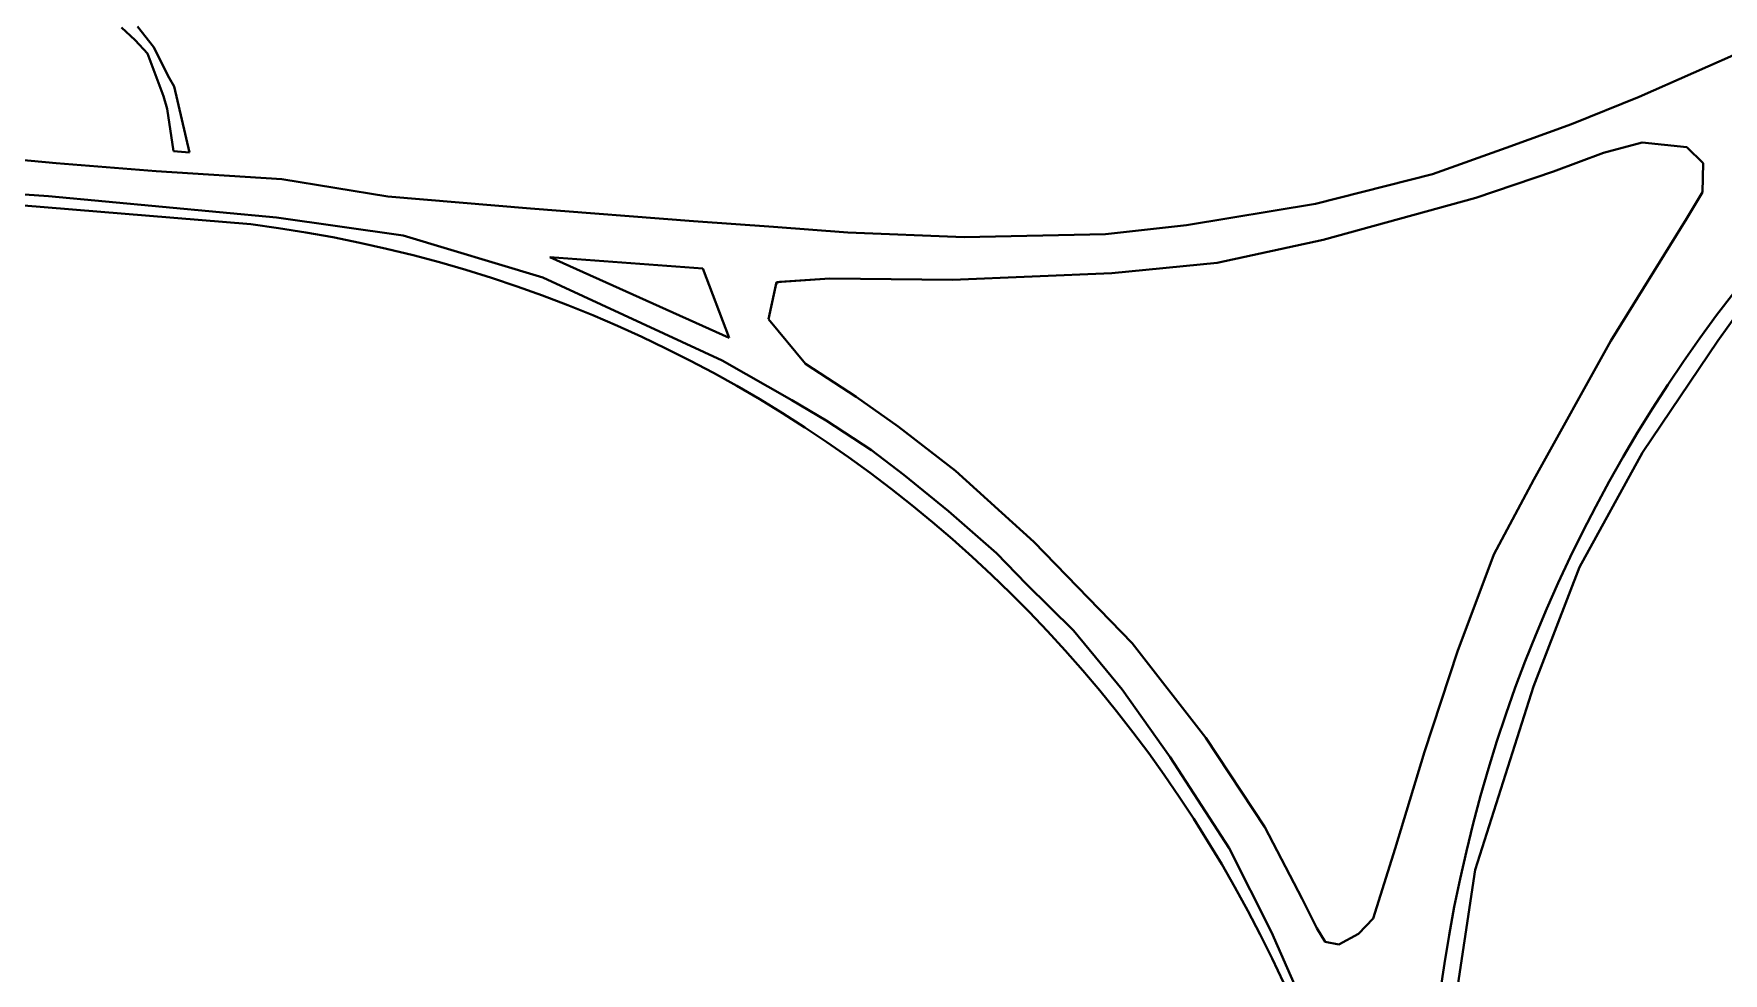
# Model space of a CAD drawing. Header units: metres. Extents: x 625987 to 635197, y 3048449 to 3066446.
# Drawn here: x 634647.14 to 634653.81, y 3063190.87 to 3063194.57 of the extents above; entities that cross this region are included whole.
import ezdxf

# ---------------------------------------------------------------- set-up
doc = ezdxf.new("R2010")
doc.units = ezdxf.units.M
doc.layers.add('C-BLDG', color=253, linetype='Continuous', lineweight=5)
doc.layers.add('C-ROAD-LAND', color=253, linetype='Continuous', lineweight=9)

msp = doc.modelspace()

# ---------------------------------------------------------------- linework, layer by layer
at = {"layer": 'C-BLDG', "lineweight": 40}
msp.add_line((634642.119, 3063194.3129, 24568986.0801), (634648.0009, 3063193.8228, 24568986.0801), dxfattribs=at)
msp.add_line((634642.119, 3063194.3129, 24568986.0801), (634648.0009, 3063193.8228, 24568986.0801), dxfattribs=at)
for centre, major_axis, start_param, end_param in [((634658.3766, 3063190.0319, 24568986.0801), (-0.0009, 5.7319), 0.412909, 1.678243), ((634658.3766, 3063190.0319, 24568986.0801), (-0.0009, 5.7319), 0.412909, 1.678243), ((634647.3502, 3063188.6653, 24568986.0801), (-0.019, 5.1984), -1.434398, -0.129152), ((634647.3502, 3063188.6653, 24568986.0801), (-0.019, 5.1984), -1.434398, -0.129152)]:
    msp.add_ellipse(centre, major_axis=major_axis, ratio=1, start_param=start_param, end_param=end_param, dxfattribs=at)
at = {"layer": 'C-ROAD-LAND', "lineweight": 40, "ltscale": 0.3}
for p, q in [((634647.5442, 3063194.5489, 24568986.0801), (634647.4908, 3063194.5995, 24568986.0801)), ((634647.5442, 3063194.5489, 24568986.0801), (634647.4908, 3063194.5995, 24568986.0801)), ((634647.5539, 3063194.6028, 24568986.0801), (634647.6173, 3063194.523, 24568986.0801)), ((634647.5539, 3063194.6028, 24568986.0801), (634647.6173, 3063194.523, 24568986.0801)), ((634647.5927, 3063194.4967, 24568986.0801), (634647.5442, 3063194.5489, 24568986.0801)), ((634647.5927, 3063194.4967, 24568986.0801), (634647.5442, 3063194.5489, 24568986.0801)), ((634647.6053, 3063194.4644, 24568986.0801), (634647.5927, 3063194.4967, 24568986.0801)), ((634647.6053, 3063194.4644, 24568986.0801), (634647.5927, 3063194.4967, 24568986.0801)), ((634647.6173, 3063194.523, 24568986.0801), (634647.6789, 3063194.4007, 24568986.0801)), ((634647.6173, 3063194.523, 24568986.0801), (634647.6789, 3063194.4007, 24568986.0801)), ((634647.6561, 3063194.3282, 24568986.0801), (634647.6053, 3063194.4644, 24568986.0801)), ((634647.6561, 3063194.3282, 24568986.0801), (634647.6053, 3063194.4644, 24568986.0801)), ((634647.6789, 3063194.4007, 24568986.0801), (634647.6983, 3063194.3668, 24568986.0801)), ((634647.6789, 3063194.4007, 24568986.0801), (634647.6983, 3063194.3668, 24568986.0801)), ((634647.6983, 3063194.3668, 24568986.0801), (634647.7592, 3063194.1058, 24568986.0801)), ((634647.6983, 3063194.3668, 24568986.0801), (634647.7592, 3063194.1058, 24568986.0801)), ((634647.6706, 3063194.2784, 24568986.0801), (634647.6561, 3063194.3282, 24568986.0801)), ((634647.6706, 3063194.2784, 24568986.0801), (634647.6561, 3063194.3282, 24568986.0801)), ((634647.6952, 3063194.1112, 24568986.0801), (634647.6706, 3063194.2784, 24568986.0801)), ((634647.6952, 3063194.1112, 24568986.0801), (634647.6706, 3063194.2784, 24568986.0801)), ((634647.7592, 3063194.1058, 24568986.0801), (634647.6952, 3063194.1112, 24568986.0801)), ((634647.7592, 3063194.1058, 24568986.0801), (634647.6952, 3063194.1112, 24568986.0801))]:
    msp.add_line(p, q, dxfattribs=at)
at = {"layer": 'C-ROAD-LAND', "lineweight": 40}
for p, q in [((634653.4804, 3063194.3251, 24568986.0801), (634653.9094, 3063194.5145, 24568986.0801)), ((634653.4804, 3063194.3251, 24568986.0801), (634653.9094, 3063194.5145, 24568986.0801)), ((634644.479, 3063194.3175, 24568986.0801), (634647.2322, 3063194.0644, 24568986.0801)), ((634644.479, 3063194.3175, 24568986.0801), (634647.2322, 3063194.0644, 24568986.0801)), ((634653.2126, 3063194.2175, 24568986.0801), (634653.4804, 3063194.3251, 24568986.0801)), ((634653.2126, 3063194.2175, 24568986.0801), (634653.4804, 3063194.3251, 24568986.0801)), ((634647.2027, 3063193.9333, 24568986.0801), (634643.4477, 3063194.2082, 24568986.0801)), ((634647.2027, 3063193.9333, 24568986.0801), (634643.4477, 3063194.2082, 24568986.0801)), ((634652.9556, 3063194.1241, 24568986.0801), (634653.2126, 3063194.2175, 24568986.0801)), ((634652.9556, 3063194.1241, 24568986.0801), (634653.2126, 3063194.2175, 24568986.0801)), ((634652.6644, 3063194.0207, 24568986.0801), (634652.9556, 3063194.1241, 24568986.0801)), ((634652.6644, 3063194.0207, 24568986.0801), (634652.9556, 3063194.1241, 24568986.0801)), ((634653.142, 3063194.0317, 24568986.0801), (634653.3393, 3063194.1049, 24568986.0801)), ((634653.3393, 3063194.1049, 24568986.0801), (634653.142, 3063194.0317, 24568986.0801)), ((634653.142, 3063194.0317, 24568986.0801), (634653.3393, 3063194.1049, 24568986.0801)), ((634653.3393, 3063194.1049, 24568986.0801), (634653.142, 3063194.0317, 24568986.0801)), ((634653.3393, 3063194.1049, 24568986.0801), (634653.4916, 3063194.1452, 24568986.0801)), ((634653.4916, 3063194.1452, 24568986.0801), (634653.3393, 3063194.1049, 24568986.0801)), ((634653.3393, 3063194.1049, 24568986.0801), (634653.4916, 3063194.1452, 24568986.0801)), ((634653.4916, 3063194.1452, 24568986.0801), (634653.3393, 3063194.1049, 24568986.0801)), ((634653.4916, 3063194.1452, 24568986.0801), (634653.6679, 3063194.1267, 24568986.0801)), ((634653.6679, 3063194.1267, 24568986.0801), (634653.4916, 3063194.1452, 24568986.0801)), ((634653.4916, 3063194.1452, 24568986.0801), (634653.6679, 3063194.1267, 24568986.0801)), ((634653.6679, 3063194.1267, 24568986.0801), (634653.4916, 3063194.1452, 24568986.0801)), ((634653.6679, 3063194.1267, 24568986.0801), (634653.7331, 3063194.064, 24568986.0801)), ((634653.7331, 3063194.064, 24568986.0801), (634653.6679, 3063194.1267, 24568986.0801)), ((634653.6679, 3063194.1267, 24568986.0801), (634653.7331, 3063194.064, 24568986.0801)), ((634653.7331, 3063194.064, 24568986.0801), (634653.6679, 3063194.1267, 24568986.0801)), ((634647.2322, 3063194.0644, 24568986.0801), (634647.6275, 3063194.0318, 24568986.0801)), ((634647.2322, 3063194.0644, 24568986.0801), (634647.6275, 3063194.0318, 24568986.0801)), ((634647.6275, 3063194.0318, 24568986.0801), (634648.1236, 3063194.0005, 24568986.0801)), ((634647.6275, 3063194.0318, 24568986.0801), (634648.1236, 3063194.0005, 24568986.0801)), ((634652.8352, 3063193.9268, 24568986.0801), (634653.142, 3063194.0317, 24568986.0801)), ((634653.142, 3063194.0317, 24568986.0801), (634652.8352, 3063193.9268, 24568986.0801)), ((634652.8352, 3063193.9268, 24568986.0801), (634653.142, 3063194.0317, 24568986.0801)), ((634653.142, 3063194.0317, 24568986.0801), (634652.8352, 3063193.9268, 24568986.0801)), ((634653.7331, 3063194.064, 24568986.0801), (634653.7301, 3063193.95, 24568986.0801)), ((634653.7301, 3063193.95, 24568986.0801), (634653.7331, 3063194.064, 24568986.0801)), ((634653.7331, 3063194.064, 24568986.0801), (634653.7301, 3063193.95, 24568986.0801)), ((634653.7301, 3063193.95, 24568986.0801), (634653.7331, 3063194.064, 24568986.0801)), ((634648.1236, 3063194.0005, 24568986.0801), (634648.5413, 3063193.9326, 24568986.0801)), ((634648.1236, 3063194.0005, 24568986.0801), (634648.5413, 3063193.9326, 24568986.0801)), ((634652.2023, 3063193.903, 24568986.0801), (634652.6644, 3063194.0207, 24568986.0801)), ((634652.2023, 3063193.903, 24568986.0801), (634652.6644, 3063194.0207, 24568986.0801)), ((634648.1022, 3063193.8496, 24568986.0801), (634647.2027, 3063193.9333, 24568986.0801)), ((634648.1022, 3063193.8496, 24568986.0801), (634647.2027, 3063193.9333, 24568986.0801)), ((634648.5413, 3063193.9326, 24568986.0801), (634649.1041, 3063193.8856, 24568986.0801)), ((634648.5413, 3063193.9326, 24568986.0801), (634649.1041, 3063193.8856, 24568986.0801)), ((634651.694, 3063193.8191, 24568986.0801), (634652.2023, 3063193.903, 24568986.0801)), ((634651.694, 3063193.8191, 24568986.0801), (634652.2023, 3063193.903, 24568986.0801)), ((634652.2326, 3063193.7616, 24568986.0801), (634652.8352, 3063193.9268, 24568986.0801)), ((634652.8352, 3063193.9268, 24568986.0801), (634652.2326, 3063193.7616, 24568986.0801)), ((634652.2326, 3063193.7616, 24568986.0801), (634652.8352, 3063193.9268, 24568986.0801)), ((634652.8352, 3063193.9268, 24568986.0801), (634652.2326, 3063193.7616, 24568986.0801)), ((634653.7301, 3063193.95, 24568986.0801), (634653.6674, 3063193.8446, 24568986.0801)), ((634653.6674, 3063193.8446, 24568986.0801), (634653.7301, 3063193.95, 24568986.0801)), ((634653.7301, 3063193.95, 24568986.0801), (634653.6674, 3063193.8446, 24568986.0801)), ((634653.6674, 3063193.8446, 24568986.0801), (634653.7301, 3063193.95, 24568986.0801)), ((634648.6024, 3063193.7782, 24568986.0801), (634648.1022, 3063193.8496, 24568986.0801)), ((634648.6024, 3063193.7782, 24568986.0801), (634648.1022, 3063193.8496, 24568986.0801)), ((634649.1041, 3063193.8856, 24568986.0801), (634649.7479, 3063193.8348, 24568986.0801)), ((634649.1041, 3063193.8856, 24568986.0801), (634649.7479, 3063193.8348, 24568986.0801)), ((634649.7479, 3063193.8348, 24568986.0801), (634650.064, 3063193.8131, 24568986.0801)), ((634649.7479, 3063193.8348, 24568986.0801), (634650.064, 3063193.8131, 24568986.0801)), ((634653.6674, 3063193.8446, 24568986.0801), (634653.3678, 3063193.3632, 24568986.0801)), ((634653.3678, 3063193.3632, 24568986.0801), (634653.6674, 3063193.8446, 24568986.0801)), ((634653.6674, 3063193.8446, 24568986.0801), (634653.3678, 3063193.3632, 24568986.0801)), ((634653.3678, 3063193.3632, 24568986.0801), (634653.6674, 3063193.8446, 24568986.0801)), ((634649.1534, 3063193.6135, 24568986.0801), (634648.6024, 3063193.7782, 24568986.0801)), ((634649.1534, 3063193.6135, 24568986.0801), (634648.6024, 3063193.7782, 24568986.0801)), ((634650.064, 3063193.8131, 24568986.0801), (634650.3576, 3063193.79, 24568986.0801)), ((634650.064, 3063193.8131, 24568986.0801), (634650.3576, 3063193.79, 24568986.0801)), ((634650.3576, 3063193.79, 24568986.0801), (634650.8164, 3063193.7724, 24568986.0801)), ((634650.3576, 3063193.79, 24568986.0801), (634650.8164, 3063193.7724, 24568986.0801)), ((634650.8164, 3063193.7724, 24568986.0801), (634651.3742, 3063193.7838, 24568986.0801)), ((634650.8164, 3063193.7724, 24568986.0801), (634651.3742, 3063193.7838, 24568986.0801)), ((634651.3742, 3063193.7838, 24568986.0801), (634651.694, 3063193.8191, 24568986.0801)), ((634651.3742, 3063193.7838, 24568986.0801), (634651.694, 3063193.8191, 24568986.0801)), ((634651.8146, 3063193.6711, 24568986.0801), (634652.2326, 3063193.7616, 24568986.0801)), ((634652.2326, 3063193.7616, 24568986.0801), (634651.8146, 3063193.6711, 24568986.0801)), ((634651.8146, 3063193.6711, 24568986.0801), (634652.2326, 3063193.7616, 24568986.0801)), ((634652.2326, 3063193.7616, 24568986.0801), (634651.8146, 3063193.6711, 24568986.0801)), ((634649.8888, 3063193.3745, 24568986.0801), (634649.1805, 3063193.6936, 24568986.0801)), ((634649.1805, 3063193.6936, 24568986.0801), (634649.7847, 3063193.6489, 24568986.0801)), ((634649.7847, 3063193.6489, 24568986.0801), (634649.1805, 3063193.6936, 24568986.0801)), ((634649.1805, 3063193.6936, 24568986.0801), (634649.8888, 3063193.3745, 24568986.0801)), ((634649.8888, 3063193.3745, 24568986.0801), (634649.1805, 3063193.6936, 24568986.0801)), ((634649.1805, 3063193.6936, 24568986.0801), (634649.7847, 3063193.6489, 24568986.0801)), ((634649.7847, 3063193.6489, 24568986.0801), (634649.1805, 3063193.6936, 24568986.0801)), ((634649.1805, 3063193.6936, 24568986.0801), (634649.8888, 3063193.3745, 24568986.0801)), ((634649.7847, 3063193.6489, 24568986.0801), (634649.8888, 3063193.3745, 24568986.0801)), ((634649.8888, 3063193.3745, 24568986.0801), (634649.7847, 3063193.6489, 24568986.0801)), ((634649.7847, 3063193.6489, 24568986.0801), (634649.8888, 3063193.3745, 24568986.0801)), ((634649.8888, 3063193.3745, 24568986.0801), (634649.7847, 3063193.6489, 24568986.0801)), ((634650.7697, 3063193.6044, 24568986.0801), (634651.3995, 3063193.6304, 24568986.0801)), ((634651.3995, 3063193.6304, 24568986.0801), (634650.7697, 3063193.6044, 24568986.0801)), ((634650.7697, 3063193.6044, 24568986.0801), (634651.3995, 3063193.6304, 24568986.0801)), ((634651.3995, 3063193.6304, 24568986.0801), (634650.7697, 3063193.6044, 24568986.0801)), ((634651.3995, 3063193.6304, 24568986.0801), (634651.8146, 3063193.6711, 24568986.0801)), ((634651.8146, 3063193.6711, 24568986.0801), (634651.3995, 3063193.6304, 24568986.0801)), ((634651.3995, 3063193.6304, 24568986.0801), (634651.8146, 3063193.6711, 24568986.0801)), ((634651.8146, 3063193.6711, 24568986.0801), (634651.3995, 3063193.6304, 24568986.0801)), ((634654.0181, 3063193.681, 24568986.0801), (634653.7904, 3063193.3638, 24568986.0801)), ((634654.0181, 3063193.681, 24568986.0801), (634653.7904, 3063193.3638, 24568986.0801)), ((634649.8613, 3063193.2862, 24568986.0801), (634649.1534, 3063193.6135, 24568986.0801)), ((634649.8613, 3063193.2862, 24568986.0801), (634649.1534, 3063193.6135, 24568986.0801)), ((634650.0441, 3063193.4486, 24568986.0801), (634650.0757, 3063193.5949, 24568986.0801)), ((634650.0441, 3063193.4486, 24568986.0801), (634650.0757, 3063193.5949, 24568986.0801)), ((634650.0732, 3063193.5833, 24568986.0801), (634650.0441, 3063193.4486, 24568986.0801)), ((634650.0732, 3063193.5833, 24568986.0801), (634650.0441, 3063193.4486, 24568986.0801)), ((634650.0754, 3063193.5899, 24568986.0801), (634650.0732, 3063193.5833, 24568986.0801)), ((634650.0754, 3063193.5899, 24568986.0801), (634650.0732, 3063193.5833, 24568986.0801)), ((634650.0785, 3063193.5932, 24568986.0801), (634650.0754, 3063193.5899, 24568986.0801)), ((634650.0785, 3063193.5932, 24568986.0801), (634650.0754, 3063193.5899, 24568986.0801)), ((634650.0757, 3063193.5949, 24568986.0801), (634650.2861, 3063193.6087, 24568986.0801)), ((634650.0757, 3063193.5949, 24568986.0801), (634650.2861, 3063193.6087, 24568986.0801)), ((634650.0832, 3063193.5951, 24568986.0801), (634650.0785, 3063193.5932, 24568986.0801)), ((634650.0832, 3063193.5951, 24568986.0801), (634650.0785, 3063193.5932, 24568986.0801)), ((634650.0886, 3063193.5958, 24568986.0801), (634650.0832, 3063193.5951, 24568986.0801)), ((634650.0886, 3063193.5958, 24568986.0801), (634650.0832, 3063193.5951, 24568986.0801)), ((634650.2861, 3063193.6087, 24568986.0801), (634650.0886, 3063193.5958, 24568986.0801)), ((634650.2861, 3063193.6087, 24568986.0801), (634650.0886, 3063193.5958, 24568986.0801)), ((634650.2861, 3063193.6087, 24568986.0801), (634650.7697, 3063193.6044, 24568986.0801)), ((634650.7697, 3063193.6044, 24568986.0801), (634650.2861, 3063193.6087, 24568986.0801)), ((634650.2861, 3063193.6087, 24568986.0801), (634650.7697, 3063193.6044, 24568986.0801)), ((634650.7697, 3063193.6044, 24568986.0801), (634650.2861, 3063193.6087, 24568986.0801)), ((634650.1898, 3063193.2719, 24568986.0801), (634650.0441, 3063193.4486, 24568986.0801)), ((634650.0441, 3063193.4486, 24568986.0801), (634650.1898, 3063193.2719, 24568986.0801)), ((634650.1898, 3063193.2719, 24568986.0801), (634650.0441, 3063193.4486, 24568986.0801)), ((634650.0441, 3063193.4486, 24568986.0801), (634650.1898, 3063193.2719, 24568986.0801)), ((634653.3678, 3063193.3632, 24568986.0801), (634653.0644, 3063192.8167, 24568986.0801)), ((634653.0644, 3063192.8167, 24568986.0801), (634653.3678, 3063193.3632, 24568986.0801)), ((634653.3678, 3063193.3632, 24568986.0801), (634653.0644, 3063192.8167, 24568986.0801)), ((634653.0644, 3063192.8167, 24568986.0801), (634653.3678, 3063193.3632, 24568986.0801)), ((634653.7904, 3063193.3638, 24568986.0801), (634653.4927, 3063192.9223, 24568986.0801)), ((634653.7904, 3063193.3638, 24568986.0801), (634653.4927, 3063192.9223, 24568986.0801)), ((634650.1357, 3063193.1288, 24568986.0801), (634649.8613, 3063193.2862, 24568986.0801)), ((634650.1357, 3063193.1288, 24568986.0801), (634649.8613, 3063193.2862, 24568986.0801)), ((634650.3898, 3063193.1424, 24568986.0801), (634650.1898, 3063193.2719, 24568986.0801)), ((634650.1898, 3063193.2719, 24568986.0801), (634650.3898, 3063193.1424, 24568986.0801)), ((634650.3898, 3063193.1424, 24568986.0801), (634650.1898, 3063193.2719, 24568986.0801)), ((634650.1898, 3063193.2719, 24568986.0801), (634650.3898, 3063193.1424, 24568986.0801)), ((634650.2719, 3063193.0495, 24568986.0801), (634650.1357, 3063193.1288, 24568986.0801)), ((634650.2719, 3063193.0495, 24568986.0801), (634650.1357, 3063193.1288, 24568986.0801)), ((634650.5557, 3063193.0249, 24568986.0801), (634650.3898, 3063193.1424, 24568986.0801)), ((634650.3898, 3063193.1424, 24568986.0801), (634650.5557, 3063193.0249, 24568986.0801)), ((634650.5557, 3063193.0249, 24568986.0801), (634650.3898, 3063193.1424, 24568986.0801)), ((634650.3898, 3063193.1424, 24568986.0801), (634650.5557, 3063193.0249, 24568986.0801)), ((634650.4507, 3063192.9326, 24568986.0801), (634650.2719, 3063193.0495, 24568986.0801)), ((634650.4507, 3063192.9326, 24568986.0801), (634650.2719, 3063193.0495, 24568986.0801)), ((634650.7824, 3063192.85, 24568986.0801), (634650.5557, 3063193.0249, 24568986.0801)), ((634650.5557, 3063193.0249, 24568986.0801), (634650.7824, 3063192.85, 24568986.0801)), ((634650.7824, 3063192.85, 24568986.0801), (634650.5557, 3063193.0249, 24568986.0801)), ((634650.5557, 3063193.0249, 24568986.0801), (634650.7824, 3063192.85, 24568986.0801)), ((634650.5784, 3063192.8342, 24568986.0801), (634650.4507, 3063192.9326, 24568986.0801)), ((634650.5784, 3063192.8342, 24568986.0801), (634650.4507, 3063192.9326, 24568986.0801)), ((634653.4927, 3063192.9223, 24568986.0801), (634653.2443, 3063192.4704, 24568986.0801)), ((634653.4927, 3063192.9223, 24568986.0801), (634653.2443, 3063192.4704, 24568986.0801)), ((634650.7539, 3063192.6916, 24568986.0801), (634650.5784, 3063192.8342, 24568986.0801)), ((634650.7539, 3063192.6916, 24568986.0801), (634650.5784, 3063192.8342, 24568986.0801)), ((634651.0917, 3063192.5709, 24568986.0801), (634650.7824, 3063192.85, 24568986.0801)), ((634650.7824, 3063192.85, 24568986.0801), (634651.0917, 3063192.5709, 24568986.0801)), ((634651.0917, 3063192.5709, 24568986.0801), (634650.7824, 3063192.85, 24568986.0801)), ((634650.7824, 3063192.85, 24568986.0801), (634651.0917, 3063192.5709, 24568986.0801)), ((634653.0644, 3063192.8167, 24568986.0801), (634652.9072, 3063192.5199, 24568986.0801)), ((634652.9072, 3063192.5199, 24568986.0801), (634653.0644, 3063192.8167, 24568986.0801)), ((634653.0644, 3063192.8167, 24568986.0801), (634652.9072, 3063192.5199, 24568986.0801)), ((634652.9072, 3063192.5199, 24568986.0801), (634653.0644, 3063192.8167, 24568986.0801)), ((634650.9439, 3063192.5264, 24568986.0801), (634650.7539, 3063192.6916, 24568986.0801)), ((634650.9439, 3063192.5264, 24568986.0801), (634650.7539, 3063192.6916, 24568986.0801)), ((634651.4789, 3063192.1705, 24568986.0801), (634651.0917, 3063192.5709, 24568986.0801)), ((634651.0917, 3063192.5709, 24568986.0801), (634651.4789, 3063192.1705, 24568986.0801)), ((634651.4789, 3063192.1705, 24568986.0801), (634651.0917, 3063192.5709, 24568986.0801)), ((634651.0917, 3063192.5709, 24568986.0801), (634651.4789, 3063192.1705, 24568986.0801)), ((634651.0623, 3063192.4036, 24568986.0801), (634650.9439, 3063192.5264, 24568986.0801)), ((634651.0623, 3063192.4036, 24568986.0801), (634650.9439, 3063192.5264, 24568986.0801)), ((634652.9072, 3063192.5199, 24568986.0801), (634652.7632, 3063192.1379, 24568986.0801)), ((634652.7632, 3063192.1379, 24568986.0801), (634652.9072, 3063192.5199, 24568986.0801)), ((634652.9072, 3063192.5199, 24568986.0801), (634652.7632, 3063192.1379, 24568986.0801)), ((634652.7632, 3063192.1379, 24568986.0801), (634652.9072, 3063192.5199, 24568986.0801)), ((634653.2443, 3063192.4704, 24568986.0801), (634653.0632, 3063192.0001, 24568986.0801)), ((634653.2443, 3063192.4704, 24568986.0801), (634653.0632, 3063192.0001, 24568986.0801)), ((634651.2473, 3063192.2202, 24568986.0801), (634651.0623, 3063192.4036, 24568986.0801)), ((634651.2473, 3063192.2202, 24568986.0801), (634651.0623, 3063192.4036, 24568986.0801)), ((634651.4394, 3063191.9883, 24568986.0801), (634651.2473, 3063192.2202, 24568986.0801)), ((634651.4394, 3063191.9883, 24568986.0801), (634651.2473, 3063192.2202, 24568986.0801)), ((634651.7698, 3063191.797, 24568986.0801), (634651.4789, 3063192.1705, 24568986.0801)), ((634651.4789, 3063192.1705, 24568986.0801), (634651.7698, 3063191.797, 24568986.0801)), ((634651.7698, 3063191.797, 24568986.0801), (634651.4789, 3063192.1705, 24568986.0801)), ((634651.4789, 3063192.1705, 24568986.0801), (634651.7698, 3063191.797, 24568986.0801)), ((634652.7632, 3063192.1379, 24568986.0801), (634652.633, 3063191.7418, 24568986.0801)), ((634652.633, 3063191.7418, 24568986.0801), (634652.7632, 3063192.1379, 24568986.0801)), ((634652.7632, 3063192.1379, 24568986.0801), (634652.633, 3063191.7418, 24568986.0801)), ((634652.633, 3063191.7418, 24568986.0801), (634652.7632, 3063192.1379, 24568986.0801)), ((634651.6293, 3063191.7215, 24568986.0801), (634651.4394, 3063191.9883, 24568986.0801)), ((634651.6293, 3063191.7215, 24568986.0801), (634651.4394, 3063191.9883, 24568986.0801)), ((634653.0632, 3063192.0001, 24568986.0801), (634652.8323, 3063191.277, 24568986.0801)), ((634653.0632, 3063192.0001, 24568986.0801), (634652.8323, 3063191.277, 24568986.0801)), ((634652.0032, 3063191.4455, 24568986.0801), (634651.7698, 3063191.797, 24568986.0801)), ((634651.7698, 3063191.797, 24568986.0801), (634652.0032, 3063191.4455, 24568986.0801)), ((634652.0032, 3063191.4455, 24568986.0801), (634651.7698, 3063191.797, 24568986.0801)), ((634651.7698, 3063191.797, 24568986.0801), (634652.0032, 3063191.4455, 24568986.0801)), ((634651.862, 3063191.3616, 24568986.0801), (634651.6293, 3063191.7215, 24568986.0801)), ((634651.862, 3063191.3616, 24568986.0801), (634651.6293, 3063191.7215, 24568986.0801)), ((634652.633, 3063191.7418, 24568986.0801), (634652.5173, 3063191.3609, 24568986.0801)), ((634652.5173, 3063191.3609, 24568986.0801), (634652.633, 3063191.7418, 24568986.0801)), ((634652.633, 3063191.7418, 24568986.0801), (634652.5173, 3063191.3609, 24568986.0801)), ((634652.5173, 3063191.3609, 24568986.0801), (634652.633, 3063191.7418, 24568986.0801)), ((634652.1501, 3063191.1621, 24568986.0801), (634652.0032, 3063191.4455, 24568986.0801)), ((634652.0032, 3063191.4455, 24568986.0801), (634652.1501, 3063191.1621, 24568986.0801)), ((634652.1501, 3063191.1621, 24568986.0801), (634652.0032, 3063191.4455, 24568986.0801)), ((634652.0032, 3063191.4455, 24568986.0801), (634652.1501, 3063191.1621, 24568986.0801)), ((634652.0293, 3063191.0309, 24568986.0801), (634651.862, 3063191.3616, 24568986.0801)), ((634652.0293, 3063191.0309, 24568986.0801), (634651.862, 3063191.3616, 24568986.0801)), ((634652.5173, 3063191.3609, 24568986.0801), (634652.4301, 3063191.0854, 24568986.0801)), ((634652.4301, 3063191.0854, 24568986.0801), (634652.5173, 3063191.3609, 24568986.0801)), ((634652.5173, 3063191.3609, 24568986.0801), (634652.4301, 3063191.0854, 24568986.0801)), ((634652.4301, 3063191.0854, 24568986.0801), (634652.5173, 3063191.3609, 24568986.0801)), ((634652.8323, 3063191.277, 24568986.0801), (634652.7298, 3063190.5899, 24568986.0801)), ((634652.8323, 3063191.277, 24568986.0801), (634652.7298, 3063190.5899, 24568986.0801)), ((634652.2077, 3063191.0469, 24568986.0801), (634652.1501, 3063191.1621, 24568986.0801)), ((634652.1501, 3063191.1621, 24568986.0801), (634652.2077, 3063191.0469, 24568986.0801)), ((634652.2077, 3063191.0469, 24568986.0801), (634652.1501, 3063191.1621, 24568986.0801)), ((634652.1501, 3063191.1621, 24568986.0801), (634652.2077, 3063191.0469, 24568986.0801)), ((634652.2336, 3063190.5674, 24568986.0801), (634652.0293, 3063191.0309, 24568986.0801)), ((634652.2336, 3063190.5674, 24568986.0801), (634652.0293, 3063191.0309, 24568986.0801)), ((634652.241, 3063190.9926, 24568986.0801), (634652.2077, 3063191.0469, 24568986.0801)), ((634652.2077, 3063191.0469, 24568986.0801), (634652.241, 3063190.9926, 24568986.0801)), ((634652.241, 3063190.9926, 24568986.0801), (634652.2077, 3063191.0469, 24568986.0801)), ((634652.2077, 3063191.0469, 24568986.0801), (634652.241, 3063190.9926, 24568986.0801)), ((634652.4301, 3063191.0854, 24568986.0801), (634652.3722, 3063191.0242, 24568986.0801)), ((634652.3722, 3063191.0242, 24568986.0801), (634652.4301, 3063191.0854, 24568986.0801)), ((634652.4301, 3063191.0854, 24568986.0801), (634652.3722, 3063191.0242, 24568986.0801)), ((634652.3722, 3063191.0242, 24568986.0801), (634652.4301, 3063191.0854, 24568986.0801)), ((634652.2952, 3063190.9818, 24568986.0801), (634652.241, 3063190.9926, 24568986.0801)), ((634652.241, 3063190.9926, 24568986.0801), (634652.2952, 3063190.9818, 24568986.0801)), ((634652.2952, 3063190.9818, 24568986.0801), (634652.241, 3063190.9926, 24568986.0801)), ((634652.241, 3063190.9926, 24568986.0801), (634652.2952, 3063190.9818, 24568986.0801)), ((634652.3722, 3063191.0242, 24568986.0801), (634652.2952, 3063190.9818, 24568986.0801)), ((634652.2952, 3063190.9818, 24568986.0801), (634652.3722, 3063191.0242, 24568986.0801)), ((634652.3722, 3063191.0242, 24568986.0801), (634652.2952, 3063190.9818, 24568986.0801)), ((634652.2952, 3063190.9818, 24568986.0801), (634652.3722, 3063191.0242, 24568986.0801))]:
    msp.add_line(p, q, dxfattribs=at)

doc.saveas('drawing.dxf')
